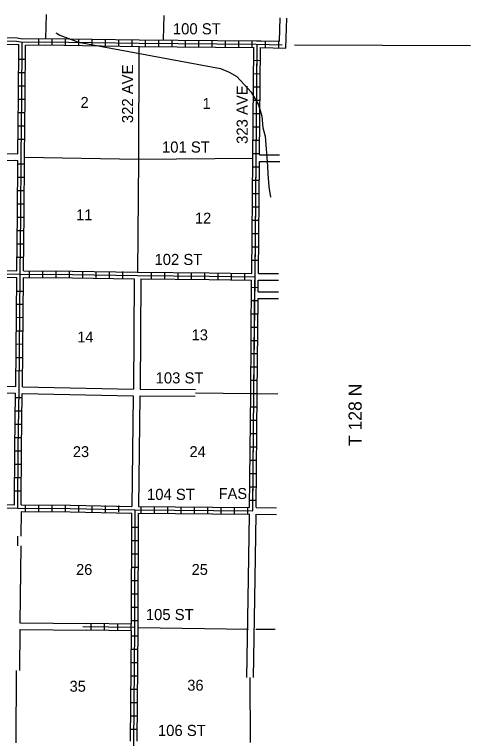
# Model space of a CAD drawing. Extents: x 1127779 to 1640420, y 16530500 to 16912710.
# Drawn here: x 1446946 to 1467483, y 16660796 to 16693380 of the extents above; entities that cross this region are included whole.
import ezdxf

# ---------------------------------------------------------------- set-up
doc = ezdxf.new("R2010")
doc.units = 0
for name, color, linetype in [('L11', 7, 'Continuous'), ('L13', 7, 'Continuous'), ('L14', 7, 'Continuous'), ('L15', 7, 'Continuous'), ('L2', 7, 'Continuous'), ('L21', 7, 'Continuous'), ('L30', 7, 'Continuous'), ('L50', 7, 'Continuous'), ('L51', 7, 'Continuous'), ('L8', 7, 'Continuous')]:
    doc.layers.add(name, color=color, linetype=linetype)

msp = doc.modelspace()

# ---------------------------------------------------------------- linework, layer by layer
at = {"layer": 'L11'}
for p, q in [((1452336, 16681485), (1452300, 16676519)), ((1452635, 16681481), (1452600, 16676514)), ((1445273, 16676673), (1447002, 16676635)), ((1447302, 16676629), (1452300, 16676519)), ((1445268, 16676374), (1446999, 16676336)), ((1447298, 16676329), (1452297, 16676219)), ((1452600, 16676514), (1455097, 16676497)), ((1452297, 16676219), (1452230, 16671235)), ((1452596, 16676215), (1452529, 16671231)), ((1452596, 16676215), (1455090, 16676198)), ((1447244, 16671006), (1447232, 16669902)), ((1447228, 16669471), (1447191, 16666005)), ((1447191, 16666005), (1450187, 16665967)), ((1447189, 16665706), (1447179, 16663861)), ((1447189, 16665706), (1450179, 16665668))]:
    msp.add_line(p, q, dxfattribs=at)
for points in [[(1441927, 16687192), (1443156, 16687192), (1447103, 16687110)], [(1441921, 16686893), (1443153, 16686893), (1447100, 16686811)], [(1457412, 16663540), (1457492, 16667998), (1457526, 16670896)], [(1457710, 16663535), (1457791, 16667994), (1457825, 16670893)]]:
    msp.add_lwpolyline(points, dxfattribs=at)
at = {"layer": 'L13'}
for p, q in [((1455093, 16676348), (1457583, 16676330)), ((1447082, 16669904), (1447078, 16669472)), ((1452522, 16665789), (1457481, 16665721)), ((1447029, 16663862), (1447011, 16660598))]:
    msp.add_line(p, q, dxfattribs=at)
for points in [[(1452553, 16691948), (1452524, 16686866), (1452488, 16681782)], [(1447400, 16686955), (1452524, 16686866), (1457676, 16686911)]]:
    msp.add_lwpolyline(points, dxfattribs=at)
at = {"layer": 'L15'}
msp.add_lwpolyline([(1448810, 16692561), (1448874, 16692525), (1448992, 16692451), (1449822, 16692135), (1456228, 16690942), (1456618, 16690788), (1456966, 16690585), (1457609, 16689879), (1457937, 16689309), (1458091, 16688799), (1458136, 16688282), (1458240, 16687897), (1458344, 16686555), (1458349, 16686213), (1458402, 16685621), (1458481, 16685161)], dxfattribs=at)
at = {"layer": 'L2'}
msp.add_line((1457573, 16660612), (1457561, 16663538), dxfattribs=at)
msp.add_lwpolyline([(1459561, 16692015), (1467483, 16691983)], dxfattribs=at)
at = {"layer": 'L50'}
for p, q in [((1448362, 16692300), (1448391, 16693380)), ((1453656, 16692252), (1453684, 16693332)), ((1458879, 16692172), (1458907, 16693225)), ((1459171, 16691866), (1459207, 16693217))]:
    msp.add_line(p, q, dxfattribs=at)
at = {"layer": 'L51'}
for p, q in [((1457975, 16687059), (1458888, 16687066)), ((1457973, 16686759), (1458890, 16686766)), ((1457928, 16681720), (1458833, 16681723)), ((1457926, 16681421), (1458834, 16681423)), ((1457921, 16680902), (1458835, 16680896)), ((1457919, 16680602), (1458833, 16680596)), ((1457881, 16676326), (1458799, 16676311)), ((1457828, 16671192), (1458747, 16671178)), ((1457825, 16670893), (1458742, 16670879))]:
    msp.add_line(p, q, dxfattribs=at)
msp.add_lwpolyline([(1457814, 16665720), (1458683, 16665718)], dxfattribs=at)
at = {"layer": 'L8'}
for p, q in [((1448033, 16692282), (1448030, 16691984)), ((1448387, 16692419), (1448385, 16692419)), ((1448387, 16692420), (1448387, 16692419)), ((1448633, 16692277), (1448630, 16691978)), ((1449233, 16692271), (1449230, 16691973)), ((1449832, 16692266), (1449830, 16691968)), ((1450432, 16692261), (1450430, 16691962)), ((1451032, 16692255), (1451030, 16691957)), ((1451632, 16692250), (1451630, 16691952)), ((1452232, 16692245), (1452230, 16691946)), ((1452832, 16692239), (1452830, 16691941)), ((1453432, 16692234), (1453430, 16691936)), ((1454032, 16692229), (1454030, 16691931)), ((1454632, 16692223), (1454630, 16691925)), ((1455232, 16692218), (1455229, 16691920)), ((1455832, 16692213), (1455829, 16691915)), ((1456432, 16692208), (1456429, 16691909)), ((1457032, 16692202), (1457029, 16691904)), ((1457632, 16692197), (1457629, 16691899)), ((1458018, 16691893), (1459171, 16691866)), ((1458059, 16692190), (1458879, 16692172)), ((1458232, 16692192), (1458229, 16691893)), ((1458832, 16692186), (1458829, 16691888)), ((1447142, 16691370), (1447440, 16691368)), ((1457713, 16691318), (1458012, 16691316)), ((1447138, 16690770), (1447436, 16690768)), ((1457708, 16690718), (1458006, 16690716)), ((1447133, 16690170), (1447432, 16690168)), ((1457703, 16690118), (1458001, 16690116)), ((1447129, 16689570), (1447427, 16689568)), ((1457698, 16689518), (1457996, 16689516)), ((1447125, 16688970), (1447423, 16688968)), ((1457693, 16688918), (1457991, 16688916)), ((1447121, 16688370), (1447419, 16688368)), ((1457688, 16688318), (1457986, 16688316)), ((1447117, 16687770), (1447415, 16687768)), ((1457682, 16687718), (1457981, 16687716)), ((1457677, 16687118), (1457975, 16687116)), ((1446985, 16686851), (1446986, 16686851)), ((1446985, 16686851), (1446985, 16686848)), ((1447100, 16686663), (1447398, 16686661)), ((1457672, 16686518), (1457970, 16686516)), ((1447095, 16686063), (1447394, 16686061)), ((1457667, 16685918), (1457965, 16685916)), ((1447091, 16685463), (1447389, 16685461)), ((1457662, 16685318), (1457960, 16685316)), ((1447087, 16684863), (1447385, 16684861)), ((1457656, 16684718), (1457955, 16684716)), ((1447083, 16684263), (1447381, 16684261)), ((1457651, 16684118), (1457949, 16684116)), ((1447079, 16683663), (1447377, 16683661)), ((1457646, 16683518), (1457944, 16683516)), ((1447075, 16683063), (1447373, 16683061)), ((1457641, 16682918), (1457939, 16682916)), ((1447070, 16682463), (1447369, 16682461)), ((1457636, 16682318), (1457934, 16682316)), ((1447611, 16681837), (1447609, 16681539)), ((1448211, 16681833), (1448209, 16681535)), ((1448811, 16681829), (1448809, 16681531)), ((1449411, 16681825), (1449409, 16681527)), ((1450011, 16681821), (1450009, 16681522)), ((1450611, 16681817), (1450609, 16681518)), ((1451211, 16681812), (1451209, 16681514)), ((1451811, 16681808), (1451809, 16681510)), ((1447002, 16676635), (1447045, 16681543)), ((1447302, 16676629), (1447345, 16681540)), ((1453102, 16681775), (1453099, 16681477)), ((1453702, 16681768), (1453699, 16681470)), ((1454302, 16681761), (1454299, 16681463)), ((1454902, 16681754), (1454899, 16681456)), ((1455502, 16681748), (1455499, 16681449)), ((1456102, 16681741), (1456098, 16681443)), ((1456702, 16681734), (1456698, 16681436)), ((1457302, 16681727), (1457298, 16681429)), ((1457583, 16676330), (1457627, 16681423)), ((1457732, 16676327), (1457776, 16681422)), ((1457921, 16680902), (1457926, 16681421)), ((1447047, 16680932), (1447345, 16680930)), ((1457624, 16681101), (1457923, 16681098)), ((1457619, 16680504), (1457917, 16680501)), ((1457881, 16676326), (1457919, 16680602)), ((1447042, 16680342), (1447341, 16680340)), ((1457614, 16679908), (1457912, 16679905)), ((1447028, 16679752), (1447326, 16679750)), ((1457609, 16679311), (1457907, 16679309)), ((1447044, 16679142), (1447342, 16679140)), ((1447020, 16678552), (1447318, 16678550)), ((1457603, 16678715), (1457902, 16678712)), ((1447005, 16677942), (1447303, 16677940)), ((1457598, 16678118), (1457896, 16678116)), ((1447021, 16677353), (1447319, 16677350)), ((1457593, 16677522), (1457891, 16677519)), ((1457588, 16676925), (1457886, 16676923)), ((1457529, 16671196), (1457583, 16676330)), ((1457582, 16676325), (1457881, 16676323)), ((1457678, 16671194), (1457731, 16676328)), ((1457828, 16671192), (1457881, 16676326)), ((1446982, 16676143), (1447280, 16676140)), ((1457577, 16675725), (1457876, 16675723)), ((1446978, 16675543), (1447276, 16675540)), ((1457572, 16675125), (1457870, 16675123)), ((1446974, 16674943), (1447272, 16674940)), ((1446969, 16674343), (1447268, 16674340)), ((1457567, 16674525), (1457865, 16674523)), ((1446965, 16673743), (1447263, 16673740)), ((1457562, 16673925), (1457860, 16673923)), ((1457557, 16673325), (1457855, 16673323)), ((1446961, 16673143), (1447259, 16673140)), ((1457552, 16672725), (1457850, 16672723)), ((1446956, 16672543), (1447255, 16672540)), ((1457546, 16672125), (1457845, 16672123)), ((1446952, 16671943), (1447250, 16671940)), ((1457541, 16671525), (1457839, 16671523)), ((1447429, 16671304), (1447427, 16671006)), ((1448029, 16671300), (1448027, 16671001)), ((1448629, 16671296), (1448627, 16670997)), ((1449229, 16671291), (1449227, 16670993)), ((1449829, 16671287), (1449827, 16670989)), ((1450429, 16671283), (1450427, 16670985)), ((1451029, 16671279), (1451027, 16670981)), ((1451629, 16671275), (1451627, 16670977)), ((1452529, 16671231), (1457529, 16671196)), ((1452642, 16671230), (1452639, 16670932)), ((1453242, 16671226), (1453239, 16670928)), ((1453842, 16671222), (1453839, 16670923)), ((1454442, 16671217), (1454439, 16670919)), ((1455041, 16671213), (1455039, 16670915)), ((1455641, 16671209), (1455639, 16670910)), ((1456241, 16671204), (1456239, 16670906)), ((1456841, 16671200), (1456839, 16670902)), ((1457441, 16671196), (1457439, 16670897)), ((1452112, 16670908), (1452113, 16670908)), ((1452113, 16670908), (1452113, 16670905)), ((1452223, 16665942), (1452228, 16670936)), ((1452527, 16670932), (1457526, 16670896)), ((1452228, 16670305), (1452526, 16670305)), ((1452227, 16669705), (1452525, 16669705)), ((1452227, 16669105), (1452525, 16669105)), ((1452226, 16668505), (1452524, 16668505)), ((1452225, 16667905), (1452524, 16667905)), ((1452225, 16667305), (1452523, 16667305)), ((1452224, 16666705), (1452523, 16666705)), ((1452223, 16665942), (1450187, 16665967)), ((1450390, 16665964), (1450386, 16665666)), ((1450990, 16665957), (1450986, 16665659)), ((1451590, 16665950), (1451586, 16665651)), ((1452190, 16665942), (1452186, 16665644)), ((1452224, 16666105), (1452522, 16666105)), ((1452221, 16665643), (1450179, 16665668)), ((1452178, 16660684), (1452221, 16665643)), ((1452220, 16665415), (1452518, 16665412)), ((1452215, 16664815), (1452513, 16664812)), ((1452209, 16664215), (1452508, 16664212)), ((1452204, 16663615), (1452502, 16663612)), ((1452199, 16663015), (1452497, 16663012)), ((1452194, 16662415), (1452492, 16662413)), ((1452188, 16661815), (1452487, 16661813)), ((1452183, 16661215), (1452481, 16661213))]:
    msp.add_line(p, q, dxfattribs=at)
for points in [[(1427208, 16692471), (1431415, 16692420), (1432532, 16692400), (1436731, 16692341), (1437806, 16692330), (1447055, 16692185), (1447296, 16692141), (1448321, 16692156), (1452554, 16692092), (1457837, 16692046), (1459003, 16692019)], [(1437813, 16692479), (1447070, 16692334), (1447309, 16692291), (1448321, 16692305), (1452556, 16692241), (1457839, 16692195), (1458059, 16692190)], [(1436879, 16692190), (1437804, 16692180), (1447146, 16692035)], [(1447096, 16671157), (1447115, 16673832), (1447151, 16676482), (1447196, 16681691), (1447233, 16684407), (1447251, 16686958), (1447279, 16689683), (1447296, 16692141)], [(1447103, 16687110), (1447129, 16689684), (1447146, 16692035)], [(1447348, 16681839), (1447382, 16684406), (1447400, 16686956), (1447429, 16689681), (1447445, 16691994)], [(1447445, 16691994), (1448321, 16692007), (1452552, 16691943), (1457719, 16691898)], [(1457630, 16681722), (1457676, 16686914), (1457719, 16691898)], [(1457677, 16671045), (1457732, 16676329), (1457778, 16681570), (1457825, 16686912), (1457870, 16692013)], [(1457780, 16681721), (1457825, 16686912), (1457869, 16691897)], [(1457975, 16687059), (1458018, 16691893)], [(1447049, 16681842), (1447083, 16684409), (1447100, 16686811)], [(1457928, 16681720), (1457973, 16686759)], [(1435851, 16681704), (1436631, 16681807), (1441930, 16681761), (1447196, 16681691), (1449554, 16681675), (1452487, 16681633), (1455712, 16681597), (1457778, 16681570)], [(1436781, 16681955), (1441932, 16681911), (1447049, 16681842)], [(1447348, 16681839), (1449556, 16681825), (1452489, 16681782), (1455713, 16681746), (1457630, 16681722)], [(1435871, 16681555), (1436640, 16681657), (1441929, 16681612), (1447045, 16681543)], [(1447345, 16681540), (1449553, 16681525), (1452336, 16681485)], [(1452635, 16681481), (1455710, 16681447), (1457627, 16681423)], [(1446947, 16671309), (1446965, 16673834), (1446999, 16676336)], [(1447246, 16671306), (1447265, 16673831), (1447298, 16676329)], [(1436549, 16672064), (1441305, 16671932), (1442824, 16671383), (1446947, 16671309)], [(1436545, 16671915), (1441277, 16671783), (1442796, 16671234), (1447096, 16671157), (1449461, 16671141), (1452377, 16671082), (1457677, 16671045)], [(1447246, 16671306), (1449463, 16671291), (1452230, 16671235)], [(1452280, 16655215), (1452326, 16660532), (1452372, 16665791), (1452377, 16671082)], [(1447244, 16671006), (1449459, 16670991), (1452228, 16670936)], [(1452477, 16660680), (1452522, 16665790), (1452527, 16670932)], [(1452372, 16665791), (1450031, 16665819)]]:
    msp.add_lwpolyline(points, dxfattribs=at)

# ---------------------------------------------------------------- texts
at = {"layer": 'L14'}
for s, height, rotation, p in [('2', 492, 359.9928, (1449919, 16689177)), ('1', 492, 359.9925, (1455414, 16689128)), ('11', 492.2, 359.9948, (1449723, 16684116)), ('12', 492.2, 359.9965, (1455073, 16683970)), ('13', 492.2, 359.9965, (1454926, 16678715)), ('14', 492.2, 359.9967, (1449771, 16678618)), ('23', 492.2, 359.9969, (1449576, 16673460)), ('24', 492.2, 359.9971, (1454828, 16673460)), ('26', 492.2, 359.997, (1449720, 16668157)), ('25', 492.2, 359.9969, (1454924, 16668157)), ('35', 492.2, 359.9969, (1449428, 16662902)), ('36', 492.2, 359.997, (1454729, 16662950))]:
    msp.add_text(s, height=height, rotation=rotation, dxfattribs=at).set_placement(p)
at = {"layer": 'L21'}
msp.add_text('FAS', height=492.2, rotation=359.9988, dxfattribs=at).set_placement((1456141, 16671576))
at = {"layer": 'L30'}
for s, rotation, p in [('100 ST', 0, (1454080, 16692485)), ('322 AVE', 90, (1452288, 16688489)), ('323 AVE', 90, (1457449, 16687554)), ('101 ST', 0, (1453588, 16687165)), ('102 ST', 0, (1453250, 16682105)), ('103 ST', 0, (1453302, 16676777)), ('104 ST', 0, (1452913, 16671534)), ('105 ST', 0, (1452861, 16666126)), ('106 ST', 0, (1453406, 16660910))]:
    msp.add_text(s, height=500, rotation=rotation, dxfattribs=at).set_placement(p)
at = {"layer": 'L51'}
msp.add_text('T 128 N', height=590.6, rotation=89.9904, dxfattribs=at).set_placement((1462580, 16673956))

doc.saveas('drawing.dxf')
